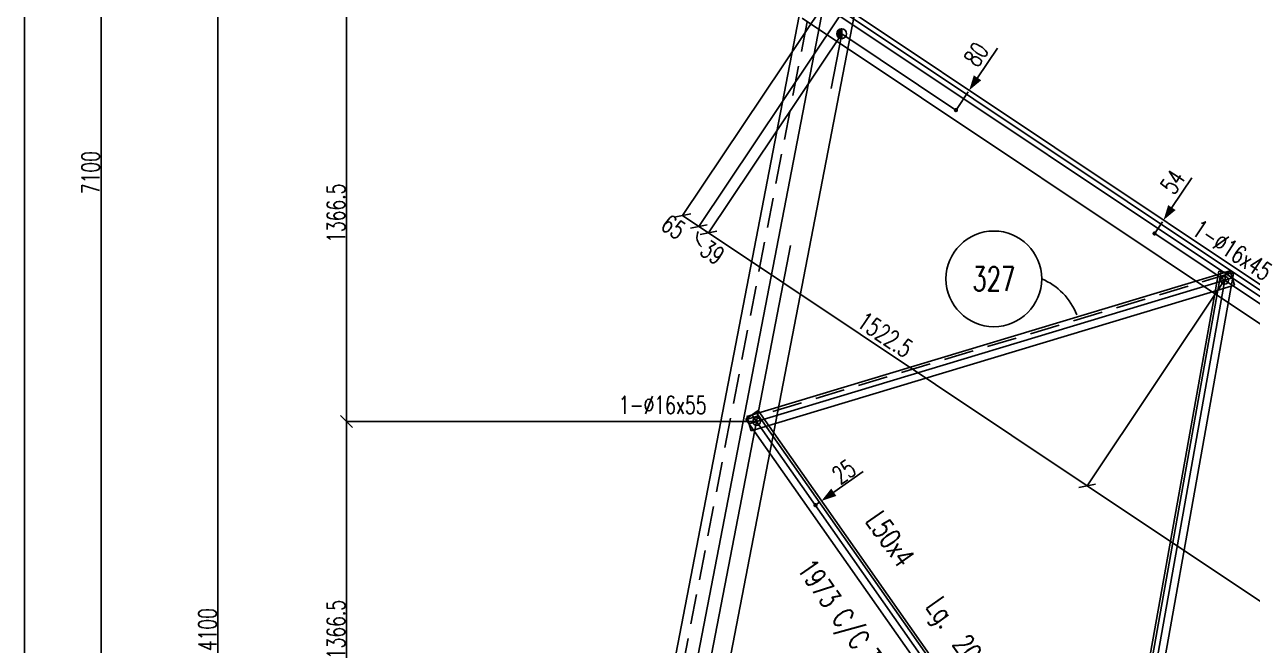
# Model space of a CAD drawing. Extents: x 512650 to 528870, y -6972 to 4508.
# Drawn here: x 512650 to 516755, y -2292 to -216 of the extents above; entities that cross this region are included whole.
import ezdxf
from ezdxf.enums import TextEntityAlignment as Align

# ---------------------------------------------------------------- set-up
doc = ezdxf.new("R2010")
doc.units = 0
doc.header["$LTSCALE"] = 200
doc.header["$MEASUREMENT"] = 0
doc.linetypes.add('DASHED', pattern=[0.75, 0.5, -0.25])
doc.layers.get('0').update_dxf_attribs({"linetype": 'CONTINUOUS'})
for name, color, linetype in [('ASSI', 3, 'CONTINUOUS'), ('BOLLINI_1', 7, 'CONTINUOUS'), ('FORI', 2, 'CONTINUOUS'), ('LINEA_ANG', 2, 'CONTINUOUS'), ('LS', 7, 'CONTINUOUS'), ('QT_MAL', 7, 'CONTINUOUS'), ('QT_MPR', 7, 'CONTINUOUS'), ('TRAT-Y', 7, 'DASHED')]:
    doc.layers.add(name, color=color, linetype=linetype)
doc.styles.add('QUOTE', font='ROMANS8.SHX', dxfattribs={"width": 0.7})
doc.styles.add('RQL', font='ROMANS8.SHX', dxfattribs={"width": 0.7})
doc.styles.add('RS', font='ROMANS8.shx', dxfattribs={"width": 0.7})
doc.styles.get("Standard").update_dxf_attribs({"font": 'ROMANS8.SHX', "width": 0.7})
doc.dimstyles.new('FRECCE1', dxfattribs={"dimtxt": 60, "dimasz": 6.66, "dimexe": 0, "dimexo": 0, "dimgap": 1, "dimtad": 1, "dimzin": 0, "dimdsep": 46, "dimtxsty": 'RS', "dimblk1": 'QUOTP', "dimblk2": 'QUOTF', "dimsah": 1, "dimcen": 0, "dimclrd": 2, "dimclre": 2, "dimclrt": 7, "dimadec": 0, "dimazin": 0, "dimtfac": 1, "dimtix": 1, "dimtmove": 2, "dimatfit": 3, "dimldrblk": 'QUOTP', "dimfxl": 1, "dimtolj": 1, "dimtzin": 0, "dimarcsym": 0})
doc.dimstyles.new('TRATTO', dxfattribs={"dimscale": 0, "dimtxt": 60, "dimasz": 40, "dimexe": 0, "dimexo": 0, "dimgap": 5, "dimtad": 1, "dimrnd": 0.5, "dimdsep": 46, "dimtxsty": 'RS', "dimblk1": 'OBLIQUE', "dimblk2": 'OBLIQUE', "dimsah": 1, "dimcen": 0.09, "dimclrd": 2, "dimclre": 2, "dimclrt": 7, "dimadec": 0, "dimazin": 0, "dimtfac": 1, "dimtix": 1, "dimtmove": 2, "dimatfit": 3, "dimfxl": 1, "dimtolj": 1, "dimtzin": 0, "dimarcsym": 0})

# ---------------------------------------------------------------- blocks, each defined once
blk = doc.blocks.new('ASSE98')
blk.add_line((0, 0), (1, 0))
at = {"color": 7, "style": 'QUOTE', "width": 0.5, "flags": 1}
for tag, p in [('TI', (1.38308, 6.82731)), ('DI_S', (1.38308, 6.42178)), ('D_S', (1.38308, 6.02092)), ('E_S', (1.38308, 5.68065)), ('NFORI', (1.36454, 5.29792)), ('ALAR', (1.36349, 4.93246)), ('FAM', (1.3775, 4.54645)), ('ALA', (1.38308, 4.19257)), ('DISP2', (1.38308, 3.84971)), ('DISP1', (1.38308, 3.50686)), ('PINZAF', (1.38308, 3.164)), ('PINZAI', (1.38308, 2.82114)), ('TRP', (1.38308, 2.47829)), ('NP', (1.38308, 2.13543)), ('SV', (1.38308, 1.79257)), ('PESO', (1.38308, 1.44971)), ('QUA', (1.38308, 1.10686)), ('LUN', (1.38308, 0.764)), ('PROF', (1.38308, 0.42114)), ('POS', (1.38308, 0.07829))]:
    blk.add_attdef(tag, p, '', height=0.2, dxfattribs=at)
at = {"color": 7, "flags": 1}
for tag, p in [('LAV1', (3.07431, 6.82847)), ('LAV2', (3.07431, 6.49513)), ('LAV3', (3.07431, 6.1618)), ('LAV4', (3.07431, 5.82847)), ('LAV5', (3.07431, 5.49513)), ('LAV6', (3.07431, 5.1618)), ('LAV7', (3.07431, 4.82847)), ('LAV8', (3.07431, 4.49513)), ('LAV9', (3.07431, 4.1618)), ('LAV10', (3.07431, 3.82847))]:
    blk.add_attdef(tag, p, '', height=0.2, dxfattribs=at)
blk = doc.blocks.new('_OBLIQUE')
at = {"color": 0, "linetype": 'ByBlock'}
blk.add_line((-0.5, -0.5), (0.5, 0.5), dxfattribs=at)
blk = doc.blocks.new('*D19')
at = {"layer": 'LS', "color": 2, "lineweight": -2, "transparency": 16777216}
for p, q in [((515320.8, -150.4), (513296.8, -150.4)), ((513296.8, -150.4), (513296.8, -4328.8)), ((514515, -4328.8), (513296.8, -4328.8))]:
    blk.add_line(p, q, dxfattribs=at)
at = {"layer": 'LS', "color": 2, "lineweight": -2, "transparency": 16777216, "xscale": 40, "yscale": 40, "zscale": 40}
for p, rotation in [((513296.8, -150.4), 90), ((513296.8, -4328.8), 270)]:
    blk.add_blockref('_OBLIQUE', p, dxfattribs=dict(at, rotation=rotation))
at = {"layer": 'LS', "color": 7, "transparency": 16777216, "insert": (513261.8, -2239.6), "char_height": 60, "attachment_point": 5, "rotation": 90, "style": 'RS'}
blk.add_mtext('\\A1;4100', dxfattribs=at)
blk = doc.blocks.new('20')
at = {"color": 0}
for p, q in [((0, 0.98), (0.02, 1)), ((0, 0.94), (0.06, 1)), ((1, -0.01), (0, 0.99)), ((0, 0.89), (0.1, 0.99)), ((0, 0.85), (0.14, 0.99)), ((0, 0.8), (0.18, 0.98)), ((0, 0.76), (0.22, 0.98)), ((0, 0.71), (0.25, 0.97)), ((0, 0.67), (0.29, 0.96)), ((1, -0.05), (0, 0.95)), ((0, 0.62), (0.32, 0.95)), ((0, 0.58), (0.36, 0.93)), ((0, 0.53), (0.39, 0.92)), ((0, 0.49), (0.42, 0.91)), ((1, -0.09), (0, 0.9)), ((0, 0.44), (0.45, 0.89)), ((0, 0.4), (0.48, 0.88)), ((0.99, -0.13), (0, 0.86)), ((0, 0.35), (0.51, 0.86)), ((0, 0.31), (0.54, 0.84)), ((0, 0.26), (0.56, 0.83)), ((0.99, -0.17), (0, 0.81)), ((0, 0.22), (0.59, 0.81)), ((0, 0.17), (0.61, 0.79)), ((0.98, -0.21), (0, 0.77)), ((0, 0.13), (0.64, 0.77)), ((0, 0.08), (0.66, 0.75)), ((0, 0.04), (0.69, 0.73)), ((0.97, -0.25), (0, 0.72)), ((0, -0.01), (0.71, 0.7)), ((0.96, -0.28), (0, 0.68)), ((0, -0.05), (0.73, 0.68)), ((0, -0.1), (0.75, 0.66)), ((0.95, -0.32), (0, 0.63)), ((0, -0.14), (0.77, 0.63)), ((0, -0.19), (0.79, 0.61)), ((0.94, -0.35), (0, 0.59)), ((0, -0.23), (0.81, 0.58)), ((0, -0.28), (0.83, 0.56)), ((0.92, -0.38), (0, 0.54)), ((0, -0.32), (0.85, 0.53)), ((0.91, -0.41), (0, 0.5)), ((0, -0.36), (0.87, 0.5)), ((0, -0.41), (0.88, 0.47)), ((0.9, -0.44), (0, 0.45)), ((0, -0.45), (0.9, 0.44)), ((0.88, -0.47), (0, 0.41)), ((0, -0.5), (0.91, 0.41)), ((0, -0.54), (0.92, 0.38)), ((0.87, -0.5), (0, 0.36)), ((0, -0.59), (0.94, 0.35)), ((0.85, -0.53), (0, 0.32)), ((0, -0.63), (0.95, 0.31)), ((0, -0.68), (0.96, 0.28)), ((0.83, -0.56), (0, 0.27)), ((0, -0.72), (0.97, 0.25)), ((0.81, -0.58), (0, 0.23)), ((0, -0.77), (0.98, 0.21)), ((0.79, -0.61), (0, 0.18)), ((0, -0.81), (0.99, 0.17)), ((0.77, -0.63), (0, 0.14)), ((0, -0.86), (0.99, 0.13)), ((0.75, -0.66), (0, 0.09)), ((0, -0.9), (1, 0.09)), ((0.73, -0.68), (0, 0.05)), ((0, -0.95), (1, 0.05)), ((0.71, -0.7), (0, 0.01)), ((0, -0.99), (1, 0.01)), ((1, 0.04), (0.04, 1)), ((1, 0.09), (0.09, 1)), ((0.99, 0.14), (0.14, 0.99)), ((0.98, 0.19), (0.19, 0.98)), ((0.97, 0.25), (0.25, 0.97)), ((0.95, 0.31), (0.31, 0.95)), ((0.92, 0.38), (0.38, 0.92)), ((0.88, 0.47), (0.47, 0.88)), ((0.81, 0.59), (0.59, 0.81)), ((0.69, -0.73), (0, -0.04)), ((0.66, -0.75), (0, -0.08)), ((0.64, -0.77), (0, -0.13)), ((0.61, -0.79), (0, -0.17)), ((0.59, -0.81), (0, -0.22)), ((0.56, -0.83), (0, -0.26)), ((0.54, -0.84), (0, -0.31)), ((0.51, -0.86), (0, -0.35)), ((0.48, -0.88), (0, -0.4)), ((0.45, -0.89), (0, -0.44)), ((0.42, -0.91), (0, -0.49)), ((0.39, -0.92), (0, -0.53)), ((0.36, -0.93), (0, -0.58)), ((0.32, -0.95), (0, -0.62)), ((0.29, -0.96), (0, -0.67)), ((0.25, -0.97), (0, -0.71)), ((0.22, -0.98), (0, -0.76)), ((0.18, -0.98), (0, -0.8)), ((0.14, -0.99), (0, -0.85)), ((0.1, -0.99), (0, -0.89)), ((0.04, -1), (1, -0.04)), ((0.09, -1), (1, -0.09)), ((0.14, -0.99), (0.99, -0.14)), ((0.19, -0.98), (0.98, -0.19)), ((0.25, -0.97), (0.97, -0.25)), ((0.31, -0.95), (0.95, -0.31)), ((0.38, -0.92), (0.92, -0.38)), ((0.47, -0.88), (0.88, -0.47)), ((0.59, -0.81), (0.81, -0.59))]:
    blk.add_line(p, q, dxfattribs=at)
blk.add_line((0, 1), (0, -1))
blk.add_circle((0, 0), 1)
blk = doc.blocks.new('*D25')
at = {"layer": 'LS', "color": 2, "lineweight": -2, "transparency": 16777216}
for p, q in [((513951.4, -150.4), (513726.5, -150.4)), ((513726.5, -150.4), (513726.5, -1543)), ((515097.3, -1543), (513726.5, -1543))]:
    blk.add_line(p, q, dxfattribs=at)
at = {"layer": 'LS', "color": 2, "lineweight": -2, "transparency": 16777216, "xscale": 40, "yscale": 40, "zscale": 40}
for p, rotation in [((513726.5, -150.4), 90), ((513726.5, -1543), 270)]:
    blk.add_blockref('_OBLIQUE', p, dxfattribs=dict(at, rotation=rotation))
at = {"layer": 'LS', "color": 7, "transparency": 16777216, "insert": (513691.5, -846.7), "char_height": 60, "attachment_point": 5, "rotation": 90, "style": 'RS'}
blk.add_mtext('\\A1;1366.5', dxfattribs=at)
blk = doc.blocks.new('*D26')
at = {"layer": 'LS', "color": 2, "lineweight": -2, "transparency": 16777216}
for p, q in [((513951.4, -1543), (513726.5, -1543)), ((513726.5, -1543), (513726.5, -2935.7)), ((514828.7, -2935.7), (513726.5, -2935.7))]:
    blk.add_line(p, q, dxfattribs=at)
at = {"layer": 'LS', "color": 2, "lineweight": -2, "transparency": 16777216, "xscale": 40, "yscale": 40, "zscale": 40}
for p, rotation in [((513726.5, -1543), 90), ((513726.5, -2935.7), 270)]:
    blk.add_blockref('_OBLIQUE', p, dxfattribs=dict(at, rotation=rotation))
at = {"layer": 'LS', "color": 7, "transparency": 16777216, "insert": (513691.5, -2239.3), "char_height": 60, "attachment_point": 5, "rotation": 90, "style": 'RS'}
blk.add_mtext('\\A1;1366.5', dxfattribs=at)
blk = doc.blocks.new('QUOTP')
at = {"layer": 'ASSI', "color": 2, "const_width": 1.07}
blk.add_lwpolyline([(-0.53, 0, 1), (0.53, 0, 1)], format="xyb", close=True, dxfattribs=at)
blk = doc.blocks.new('QUOTF')
at = {"layer": 'LS', "color": 2}
blk.add_line((7.5, 0), (25.5, 0), dxfattribs=at)
blk.add_solid([(7.5, 2.25), (0, 0), (7.5, -2.25)], dxfattribs=at)
blk = doc.blocks.new('*D32')
at = {"layer": 'QT_MAL', "color": 2, "lineweight": -2, "transparency": 16777216}
for p, q in [((515767.4, -496.2), (515804.4, -440.8)), ((515808.1, -435.2), (515808.1, -435.2)), ((515763.7, -501.7), (515763.7, -501.7))]:
    blk.add_line(p, q, dxfattribs=at)
at = {"layer": 'QT_MAL', "color": 2, "lineweight": -2, "transparency": 16777216, "xscale": 6.66, "yscale": 6.66, "zscale": 6.66}
for name, p, rotation in [('QUOTF', (515808.1, -435.2), 56.23835068177404), ('QUOTP', (515763.7, -501.7), 236.2383506817741)]:
    blk.add_blockref(name, p, dxfattribs=dict(at, rotation=rotation))
at = {"layer": 'QT_MAL', "color": 7, "transparency": 16777216, "insert": (515831.4, -315.5), "char_height": 60, "attachment_point": 5, "rotation": 56.2384, "style": 'RS'}
blk.add_mtext('\\A1;80', dxfattribs=at)
blk = doc.blocks.new('16')
blk.add_circle((0, 0), 1)
blk = doc.blocks.new('*D34')
at = {"layer": 'LS', "color": 2, "lineweight": -2, "transparency": 16777216}
for p, q in [((513296.8, 2907), (512906.3, 2907)), ((512906.3, 2907), (512906.3, -4328.8)), ((513296.8, -4328.8), (512906.3, -4328.8))]:
    blk.add_line(p, q, dxfattribs=at)
at = {"layer": 'LS', "color": 2, "lineweight": -2, "transparency": 16777216, "xscale": 40, "yscale": 40, "zscale": 40}
for p, rotation in [((512906.3, 2907), 90), ((512906.3, -4328.8), 270)]:
    blk.add_blockref('_OBLIQUE', p, dxfattribs=dict(at, rotation=rotation))
at = {"layer": 'LS', "color": 7, "transparency": 16777216, "insert": (512871.3, -710.9), "char_height": 60, "attachment_point": 5, "rotation": 90, "style": 'RS'}
blk.add_mtext('\\A1;7100', dxfattribs=at)
blk = doc.blocks.new('*D143')
at = {"layer": 'QT_MPR', "color": 2, "lineweight": -2, "transparency": 16777216}
for p, q in [((515320.8, -150.4), (514850, -854.6)), ((515375, -186.6), (514904.2, -890.8)), ((514850, -854.6), (514904.2, -890.8))]:
    blk.add_line(p, q, dxfattribs=at)
at = {"layer": 'QT_MPR', "color": 2, "lineweight": -2, "transparency": 16777216, "xscale": 40, "yscale": 40, "zscale": 40}
for p, rotation in [((514850, -854.6), 146.238350681774), ((514904.2, -890.8), 326.2383506817741)]:
    blk.add_blockref('_OBLIQUE', p, dxfattribs=dict(at, rotation=rotation))
at = {"layer": 'QT_MPR', "color": 7, "transparency": 16777216, "insert": (514819.4, -892.5), "char_height": 60, "attachment_point": 5, "rotation": 326.2384, "style": 'RS'}
blk.add_mtext('\\A1;65', dxfattribs=at)
blk = doc.blocks.new('*D144')
at = {"layer": 'QT_MPR', "color": 2, "lineweight": -2, "transparency": 16777216}
for p, q in [((515375, -186.6), (514904.2, -890.8)), ((515381.7, -246.4), (514936.5, -912.4)), ((514904.2, -890.8), (514936.5, -912.4))]:
    blk.add_line(p, q, dxfattribs=at)
at = {"layer": 'QT_MPR', "color": 2, "lineweight": -2, "transparency": 16777216, "xscale": 40, "yscale": 40, "zscale": 40}
for p, rotation in [((514904.2, -890.8), 146.238350681774), ((514936.5, -912.4), 326.2383506817741)]:
    blk.add_blockref('_OBLIQUE', p, dxfattribs=dict(at, rotation=rotation))
at = {"layer": 'QT_MPR', "color": 7, "transparency": 16777216, "insert": (514949.9, -977.5), "char_height": 60, "attachment_point": 5, "rotation": 326.2384, "style": 'RS'}
blk.add_mtext('\\A1;39', dxfattribs=at)
blk = doc.blocks.new('*D145')
at = {"layer": 'QT_MPR', "color": 2, "lineweight": -2, "transparency": 16777216}
for p, q in [((515381.7, -246.4), (514936.5, -912.4)), ((514936.5, -912.4), (516202.3, -1758.5)), ((516661.9, -1070.9), (516202.3, -1758.5))]:
    blk.add_line(p, q, dxfattribs=at)
at = {"layer": 'QT_MPR', "color": 2, "lineweight": -2, "transparency": 16777216, "xscale": 40, "yscale": 40, "zscale": 40}
for p, rotation in [((514936.5, -912.4), 146.238350681774), ((516202.3, -1758.5), 326.2383506817741)]:
    blk.add_blockref('_OBLIQUE', p, dxfattribs=dict(at, rotation=rotation))
at = {"layer": 'QT_MPR', "color": 7, "transparency": 16777216, "insert": (515527.2, -1252.8), "char_height": 60, "attachment_point": 5, "rotation": 326.2384, "style": 'RS'}
blk.add_mtext('\\A1;1522.5', dxfattribs=at)
blk = doc.blocks.new('*D146')
at = {"layer": 'QT_MPR', "color": 2, "lineweight": -2, "transparency": 16777216}
for p, q in [((516661.9, -1070.9), (516202.3, -1758.5)), ((516202.3, -1758.5), (517554.5, -2662.5)), ((518025.3, -1958.2), (517554.5, -2662.5))]:
    blk.add_line(p, q, dxfattribs=at)
at = {"layer": 'QT_MPR', "color": 2, "lineweight": -2, "transparency": 16777216, "xscale": 40, "yscale": 40, "zscale": 40}
for p, rotation in [((516202.3, -1758.5), 146.238350681774), ((517554.5, -2662.5), 326.2383506817741)]:
    blk.add_blockref('_OBLIQUE', p, dxfattribs=dict(at, rotation=rotation))
at = {"layer": 'QT_MPR', "color": 7, "transparency": 16777216, "insert": (516897.8, -2181.4), "char_height": 60, "attachment_point": 5, "rotation": 326.2384, "style": 'RS'}
blk.add_mtext('\\A1;1626.5', dxfattribs=at)
blk = doc.blocks.new('*D152')
at = {"layer": 'QT_MAL', "color": 2, "lineweight": -2, "transparency": 16777216}
for p, q in [((516431.4, -908.8), (516454, -875)), ((516427.7, -914.3), (516427.7, -914.3))]:
    blk.add_line(p, q, dxfattribs=at)
at = {"layer": 'QT_MAL', "color": 2, "lineweight": -2, "transparency": 16777216, "xscale": 6.66, "yscale": 6.66, "zscale": 6.66}
for name, p, rotation in [('QUOTF', (516457.7, -869.4), 56.23835068177404), ('QUOTP', (516427.7, -914.3), 236.2383506817741)]:
    blk.add_blockref(name, p, dxfattribs=dict(at, rotation=rotation))
at = {"layer": 'QT_MAL', "color": 7, "transparency": 16777216, "insert": (516488.4, -741.6), "char_height": 60, "attachment_point": 5, "rotation": 56.2384, "style": 'RS'}
blk.add_mtext('\\A1;54', dxfattribs=at)
blk = doc.blocks.new('*D156')
at = {"layer": 'QT_MAL', "color": 2, "lineweight": -2, "transparency": 16777216}
for p, q in [((515294, -1823), (515294, -1823)), ((515299.4, -1819.2), (515309, -1812.5)), ((515314.4, -1808.6), (515314.4, -1808.6))]:
    blk.add_line(p, q, dxfattribs=at)
at = {"layer": 'QT_MAL', "color": 2, "lineweight": -2, "transparency": 16777216, "xscale": 6.66, "yscale": 6.66, "zscale": 6.66}
for name, p, rotation in [('QUOTF', (515314.4, -1808.6), 35.0854033589816), ('QUOTP', (515294, -1823), 215.0854033589816)]:
    blk.add_blockref(name, p, dxfattribs=dict(at, rotation=rotation))
at = {"layer": 'QT_MAL', "color": 7, "transparency": 16777216, "insert": (515389.2, -1711.2), "char_height": 60, "attachment_point": 5, "rotation": 35.0854, "style": 'RS'}
blk.add_mtext('\\A1;25', dxfattribs=at)
blk = doc.blocks.new('bull')
at = {"style": 'RS', "width": 0.7, "flags": 1}
for tag, p in [('NN', (-12.25, 0)), ('DIAMETRO', (0, -4.86)), ('SERRAGGIO', (0, -9.71)), ('LUNGHEZZA', (0, -14.57)), ('NB', (0, -19.43)), ('TIPO', (0, -24.12)), ('EL', (-0.14, -29))]:
    blk.add_attdef(tag, p, '', height=3, dxfattribs=at)
at = {"style": 'RS', "width": 0.7}
blk.add_attdef('BULLONE', (0, 0), '', height=3, dxfattribs=at)
blk = doc.blocks.new('xxx')
blk.add_circle((0, 0), 8)
at = {"color": 3, "style": 'RQL', "width": 0.7}
blk.add_attdef('POS', text='', height=4, dxfattribs=at).set_placement((0, 0), align=Align.MIDDLE)
at = {"color": 3, "style": 'RQL', "width": 0.7, "flags": 1}
blk.add_attdef('POS1', (-0.39, -5.42), '', height=2, dxfattribs=at)
at = {"style": 'RQL', "width": 0.7, "flags": 1}
blk.add_attdef('TIPO', (-0.39, -8.66), '', height=2, dxfattribs=at)

msp = doc.modelspace()

# ---------------------------------------------------------------- linework, layer by layer
at = {"layer": 'ASSI', "color": 6}
for p, q in [((515766.965, -503.938), (515381.717, -246.41)), ((516996.508, -1294.58), (516428.005, -914.551))]:
    msp.add_line(p, q, dxfattribs=at)
at = {"layer": 'LINEA_ANG'}
for p, q in [((515946.739, 3480.879), (514564.411, -3687.048)), ((514741.155, -3721.132), (516123.482, 3446.794)), ((515310.61, -102.649), (521594.835, -4303.482)), ((521533.703, -4394.931), (515249.478, -194.098)), ((516680.556, -1039.189), (515064.515, -1526.789)), ((516642.056, -1039.954), (516268.53, -3134.915)), ((516317.754, -3143.691), (516691.28, -1048.73)), ((516691.28, -1048.73), (516642.056, -1039.954)), ((516694.999, -1087.058), (516680.556, -1039.189)), ((515078.958, -1574.658), (516694.999, -1087.058)), ((515102.192, -1506.468), (515061.277, -1535.208)), ((516267.305, -3165.154), (515102.192, -1506.468)), ((515061.277, -1535.208), (516226.39, -3193.894)), ((515064.515, -1526.789), (515078.958, -1574.658))]:
    msp.add_line(p, q, dxfattribs=at)
at = {"layer": 'LINEA_ANG', "color": 2}
for p, q in [((515301.718, -115.95), (521585.943, -4316.783)), ((516650.424, -1041.446), (516276.898, -3136.407)), ((516260.35, -3170.04), (515095.236, -1511.354))]:
    msp.add_line(p, q, dxfattribs=at)
at = {"layer": 'LS', "color": 6}
for p, q in [((515412.482, 324.979), (514421.602, -4813.134)), ((515346.394, -429.573), (515381.717, -246.41)), ((515210.818, -954.41), (514798.733, -3091.24))]:
    msp.add_line(p, q, dxfattribs=at)
at = {"layer": 'LS', "color": 8}
msp.add_lwpolyline([(512650.239, 4508.217), (512650.239, -6971.783), (525370.239, -6971.783), (525370.239, -5371.783), (528870.239, -5371.783), (528870.239, 4508.217), (512650.239, 4508.217)], close=True, dxfattribs=at)
at = {"layer": 'LS', "color": 6}
for centre, radius, start, end in [((514941.152, -926.071), 43.279, 155.565022, 228.731836), ((515970.001, -1261.727), 211.196, 20.809675, 67.630363)]:
    msp.add_arc(centre, radius, start, end, dxfattribs=at)
at = {"layer": 'TRAT-Y'}
for p, q in [((515976.196, 3475.198), (514593.868, -3692.728)), ((516683.012, -1047.327), (515066.97, -1534.927))]:
    msp.add_line(p, q, dxfattribs=at)

# ---------------------------------------------------------------- block references
at = {"layer": 'ASSI', "xscale": 7300, "rotation": 259.084567389755}
msp.add_blockref('ASSE98', (515946.739, 3480.879), dxfattribs=at)
at = {"layer": 'ASSI'}
for p, xscale, zscale, rotation in [((521575.939, -4331.748), 7559.000000000001, 7559.000000000001, 146.238350681774), ((516687.778, -1063.123), 1688, 1688, 196.789881467108)]:
    msp.add_blockref('ASSE98', p, dxfattribs=dict(at, xscale=xscale, zscale=zscale, rotation=rotation))
ref = msp.add_blockref('ASSE98', (516666.668, -1044.342), dxfattribs=dict(at, xscale=2128, zscale=2128, rotation=259.8905404540852))
ref.add_attrib('PROF', 'L50x4', (516793.201, -3160.287), dxfattribs={"layer": '0', "color": 2, "height": 70, "style": 'QUOTE', "width": 0.7})
ref.add_attrib('LUN', '2128', (517298.068, -3160.287), dxfattribs={"layer": '0', "color": 2, "height": 70, "style": 'QUOTE', "width": 0.7})
ref.add_attrib('PESO', '2074 C/C T.', (516793.201, -3289.907), dxfattribs={"layer": '0', "color": 2, "height": 70, "style": 'QUOTE', "width": 0.7})
ref.add_attrib('SV', 'Lg.', (517143.935, -3160.287), dxfattribs={"layer": '0', "color": 2, "height": 70, "style": 'QUOTE', "width": 0.7})
ref = msp.add_blockref('ASSE98', (516246.848, -3179.524), dxfattribs=dict(at, xscale=2027, zscale=2027, rotation=125.0854033589816))
ref.add_attrib('PROF', 'L50x4', (515458.934, -1875.156), dxfattribs={"layer": '0', "color": 2, "height": 70, "rotation": -54.914597, "style": 'QUOTE', "width": 0.7})
ref.add_attrib('LUN', '2027', (515749.13, -2288.286), dxfattribs={"layer": '0', "color": 2, "height": 70, "rotation": -54.914597, "style": 'QUOTE', "width": 0.7})
ref.add_attrib('PESO', '1973 C/C T.', (515229.811, -2036.099), dxfattribs={"layer": '0', "color": 2, "height": 70, "rotation": -54.914597, "style": 'QUOTE', "width": 0.7})
ref.add_attrib('SV', 'Lg.', (515660.534, -2162.159), dxfattribs={"layer": '0', "color": 2, "height": 70, "rotation": -54.914597, "style": 'QUOTE', "width": 0.7})
at = {"layer": 'BOLLINI_1', "xscale": 19.9980000000023, "yscale": 19.9980000000023, "zscale": 19.9980000000023}
msp.add_blockref('xxx', (515890.394, -1066.108), dxfattribs=at).add_auto_attribs({'POS': '327'})
at = {"layer": 'FORI'}
for name, p, xscale, yscale, zscale in [('20', (515381.717, -246.41), -16.5, 16.5, 16.5), ('16', (516661.929, -1070.923), 13, 13, 13), ('16', (515097.308, -1543.008), 13, 13, 13)]:
    msp.add_blockref(name, p, dxfattribs=dict(at, xscale=xscale, yscale=yscale, zscale=zscale))
at = {"layer": 'LS', "color": 7, "xscale": 20, "yscale": 20, "zscale": 20, "rotation": 326.7761061978491}
msp.add_blockref('bull', (516548.437, -914.453), dxfattribs=at).add_auto_attribs({'BULLONE': '1-%%c16x45                '})
at = {"layer": 'LS', "color": 7, "xscale": 20, "yscale": 20, "zscale": 20}
msp.add_blockref('bull', (514636.505, -1518.049), dxfattribs=at).add_auto_attribs({'BULLONE': '1-%%c16x55                '})

# ---------------------------------------------------------------- dimensions: what is measured, and where the dimension line sits
at = {"layer": 'LS'}
for base, p1, p2, picture, middle in [((512906.319, -4328.803), (513296.839, 2907.027), (513296.839, -4328.803), '*D34', (512871.319, -710.888)), ((513296.839, -4328.803), (515320.812, -150.366), (514515.005, -4328.803), '*D19', (513261.839, -2239.584)), ((513726.471, -1543.008), (513951.372, -150.366), (515097.308, -1543.008), '*D25', (513691.471, -846.687)), ((513726.471, -2935.651), (513951.372, -1543.008), (514828.738, -2935.651), '*D26', (513691.471, -2239.329))]:
    dim = msp.add_linear_dim(base=base, p1=p1, p2=p2, angle=90, dimstyle='TRATTO', override={"dimscale": 1, "dimlfac": 0.981228}, dxfattribs=at)
    dim.commit()
    dim.dimension.update_dxf_attribs({"geometry": picture, "text_midpoint": middle})
at = {"layer": 'QT_MAL'}
for base, p1, p2, angle, text, picture, middle in [((515808.111, -435.215), (515763.652, -501.723), (515808.111, -435.215), 56.238351, '80', '*D32', (515831.426, -315.463)), ((516457.704, -869.45), (516427.694, -914.343), (516457.704, -869.45), 56.238351, '54', '*D152', (516488.423, -741.619)), ((515314.441, -1808.631), (515293.984, -1823.001), (515314.441, -1808.631), 35.085403, '25', '*D156', (515389.218, -1711.238))]:
    dim = msp.add_linear_dim(base=base, p1=p1, p2=p2, angle=angle, text=text, dimstyle='FRECCE1', dxfattribs=at)
    dim.commit()
    dim.dimension.update_dxf_attribs({"geometry": picture, "text_midpoint": middle, "dimtype": 160})
at = {"layer": 'QT_MPR'}
for base, p1, p2, text, picture, middle in [((514904.179, -890.804), (515320.812, -150.366), (515374.95, -186.555), '65', '*D143', (514819.392, -892.502)), ((514936.51, -912.417), (515374.95, -186.555), (515381.717, -246.41), '39', '*D144', (514949.913, -977.472)), ((516202.272, -1758.545), (515381.717, -246.41), (516661.929, -1070.923), '1522.5', '*D145', (515527.236, -1252.815)), ((517554.504, -2662.475), (516661.929, -1070.923), (518025.275, -1958.225), '1626.5', '*D146', (516897.839, -2181.412))]:
    dim = msp.add_linear_dim(base=base, p1=p1, p2=p2, angle=326.238351, text=text, dimstyle='TRATTO', override={"dimscale": 1}, dxfattribs=at)
    dim.commit()
    dim.dimension.update_dxf_attribs({"geometry": picture, "text_midpoint": middle, "dimtype": 160})

doc.saveas('drawing.dxf')
